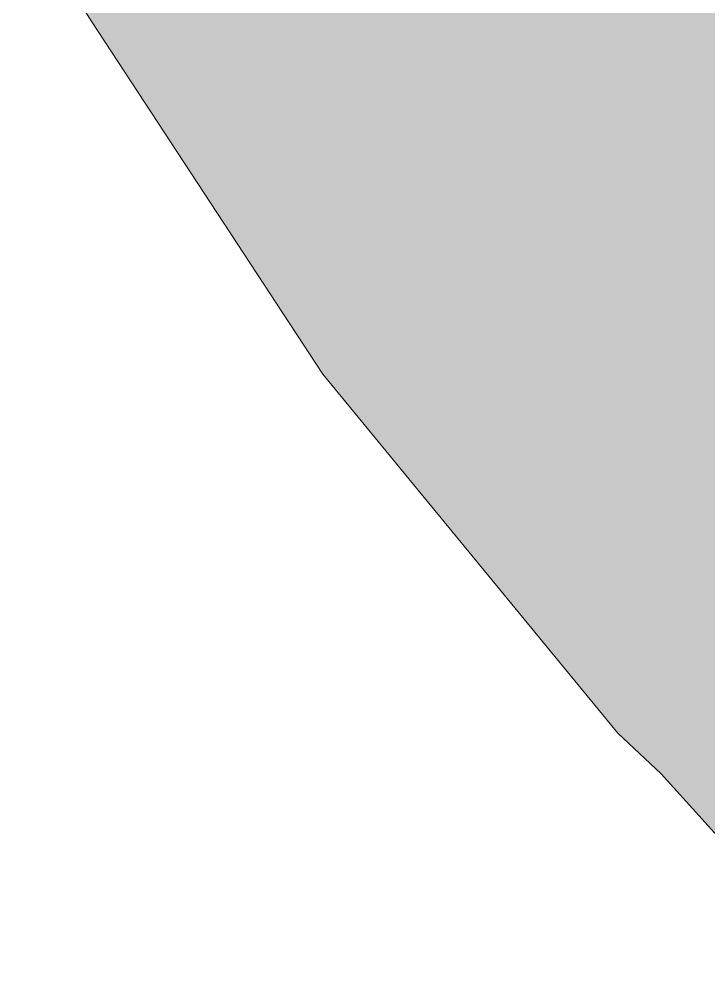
# Model space of a CAD drawing. Header units: inches. Extents: x 12792 to 19925, y -3298 to -817.
# Drawn here: x 17895.092 to 17896.205, y -973.249 to -971.698 of the extents above; entities that cross this region are included whole.
import ezdxf

# ---------------------------------------------------------------- set-up
doc = ezdxf.new("R2010")
doc.units = ezdxf.units.IN
doc.header["$MEASUREMENT"] = 0
doc.layers.add('Edges', color=7, linetype='Continuous')

# ---------------------------------------------------------------- blocks, each defined once
blk = doc.blocks.new('gwg')
at = {"lineweight": 0}
h = blk.add_hatch(color=30, dxfattribs=at)
h.dxf.hatch_style = 1
h.paths.add_polyline_path([(18450.462, -1575.47171), (18450.47763, -1575.29378), (18450.52967, -1575.05093), (18450.54142, -1574.99972), (18450.567, -1574.92771), (18450.64653, -1574.85618), (18450.76396, -1574.82559), (18450.87732, -1574.87753), (18450.90176, -1574.93097), (18450.89765, -1574.8947), (18450.93015, -1574.81199), (18451.07018, -1574.73837), (18451.18747, -1574.75589), (18451.03207, -1574.62492), (18450.84969, -1574.49218), (18450.84906, -1574.50447), (18450.83679, -1574.54614), (18450.76827, -1574.57682), (18450.72172, -1574.58285), (18450.74836, -1574.63128), (18450.77415, -1574.69867), (18450.73652, -1574.79639), (18450.62705, -1574.84722), (18450.49803, -1574.82785), (18450.53641, -1574.97043), (18450.47539, -1575.08082), (18450.37104, -1575.1269), (18450.24908, -1575.08962), (18450.15594, -1574.97586), (18450.19285, -1575.13632), (18450.15085, -1575.25494), (18450.08477, -1575.31079), (18449.94249, -1575.33606), (18449.87121, -1575.21191), (18449.87663, -1575.24202), (18449.87032, -1575.32726), (18449.82701, -1575.34756), (18449.88173, -1575.43521), (18450.05938, -1575.70623), (18450.28613, -1575.9822), (18450.31948, -1576.01352), (18450.46258, -1576.17172), (18450.47455, -1575.99469), (18450.45312, -1575.64998), (18450.45936, -1575.50504)])
at = {"layer": 'Edges', "lineweight": 0}
for p, q in [((18449.88173, -1575.43521), (18449.82596, -1575.34586)), ((18449.88173, -1575.43521), (18450.05938, -1575.70623)), ((18450.05938, -1575.70623), (18450.28613, -1575.9822)), ((18450.28613, -1575.9822), (18450.31948, -1576.01352)), ((18450.31948, -1576.01352), (18450.46258, -1576.17172))]:
    blk.add_line(p, q, dxfattribs=at)

msp = doc.modelspace()

# ---------------------------------------------------------------- block references
at = {"xscale": 2.099942155810731, "yscale": 2.099942155810731, "zscale": 2.099942155810731}
msp.add_blockref('gwg', (-20848.4755, 2336.6207), dxfattribs=at)

doc.saveas('drawing.dxf')
